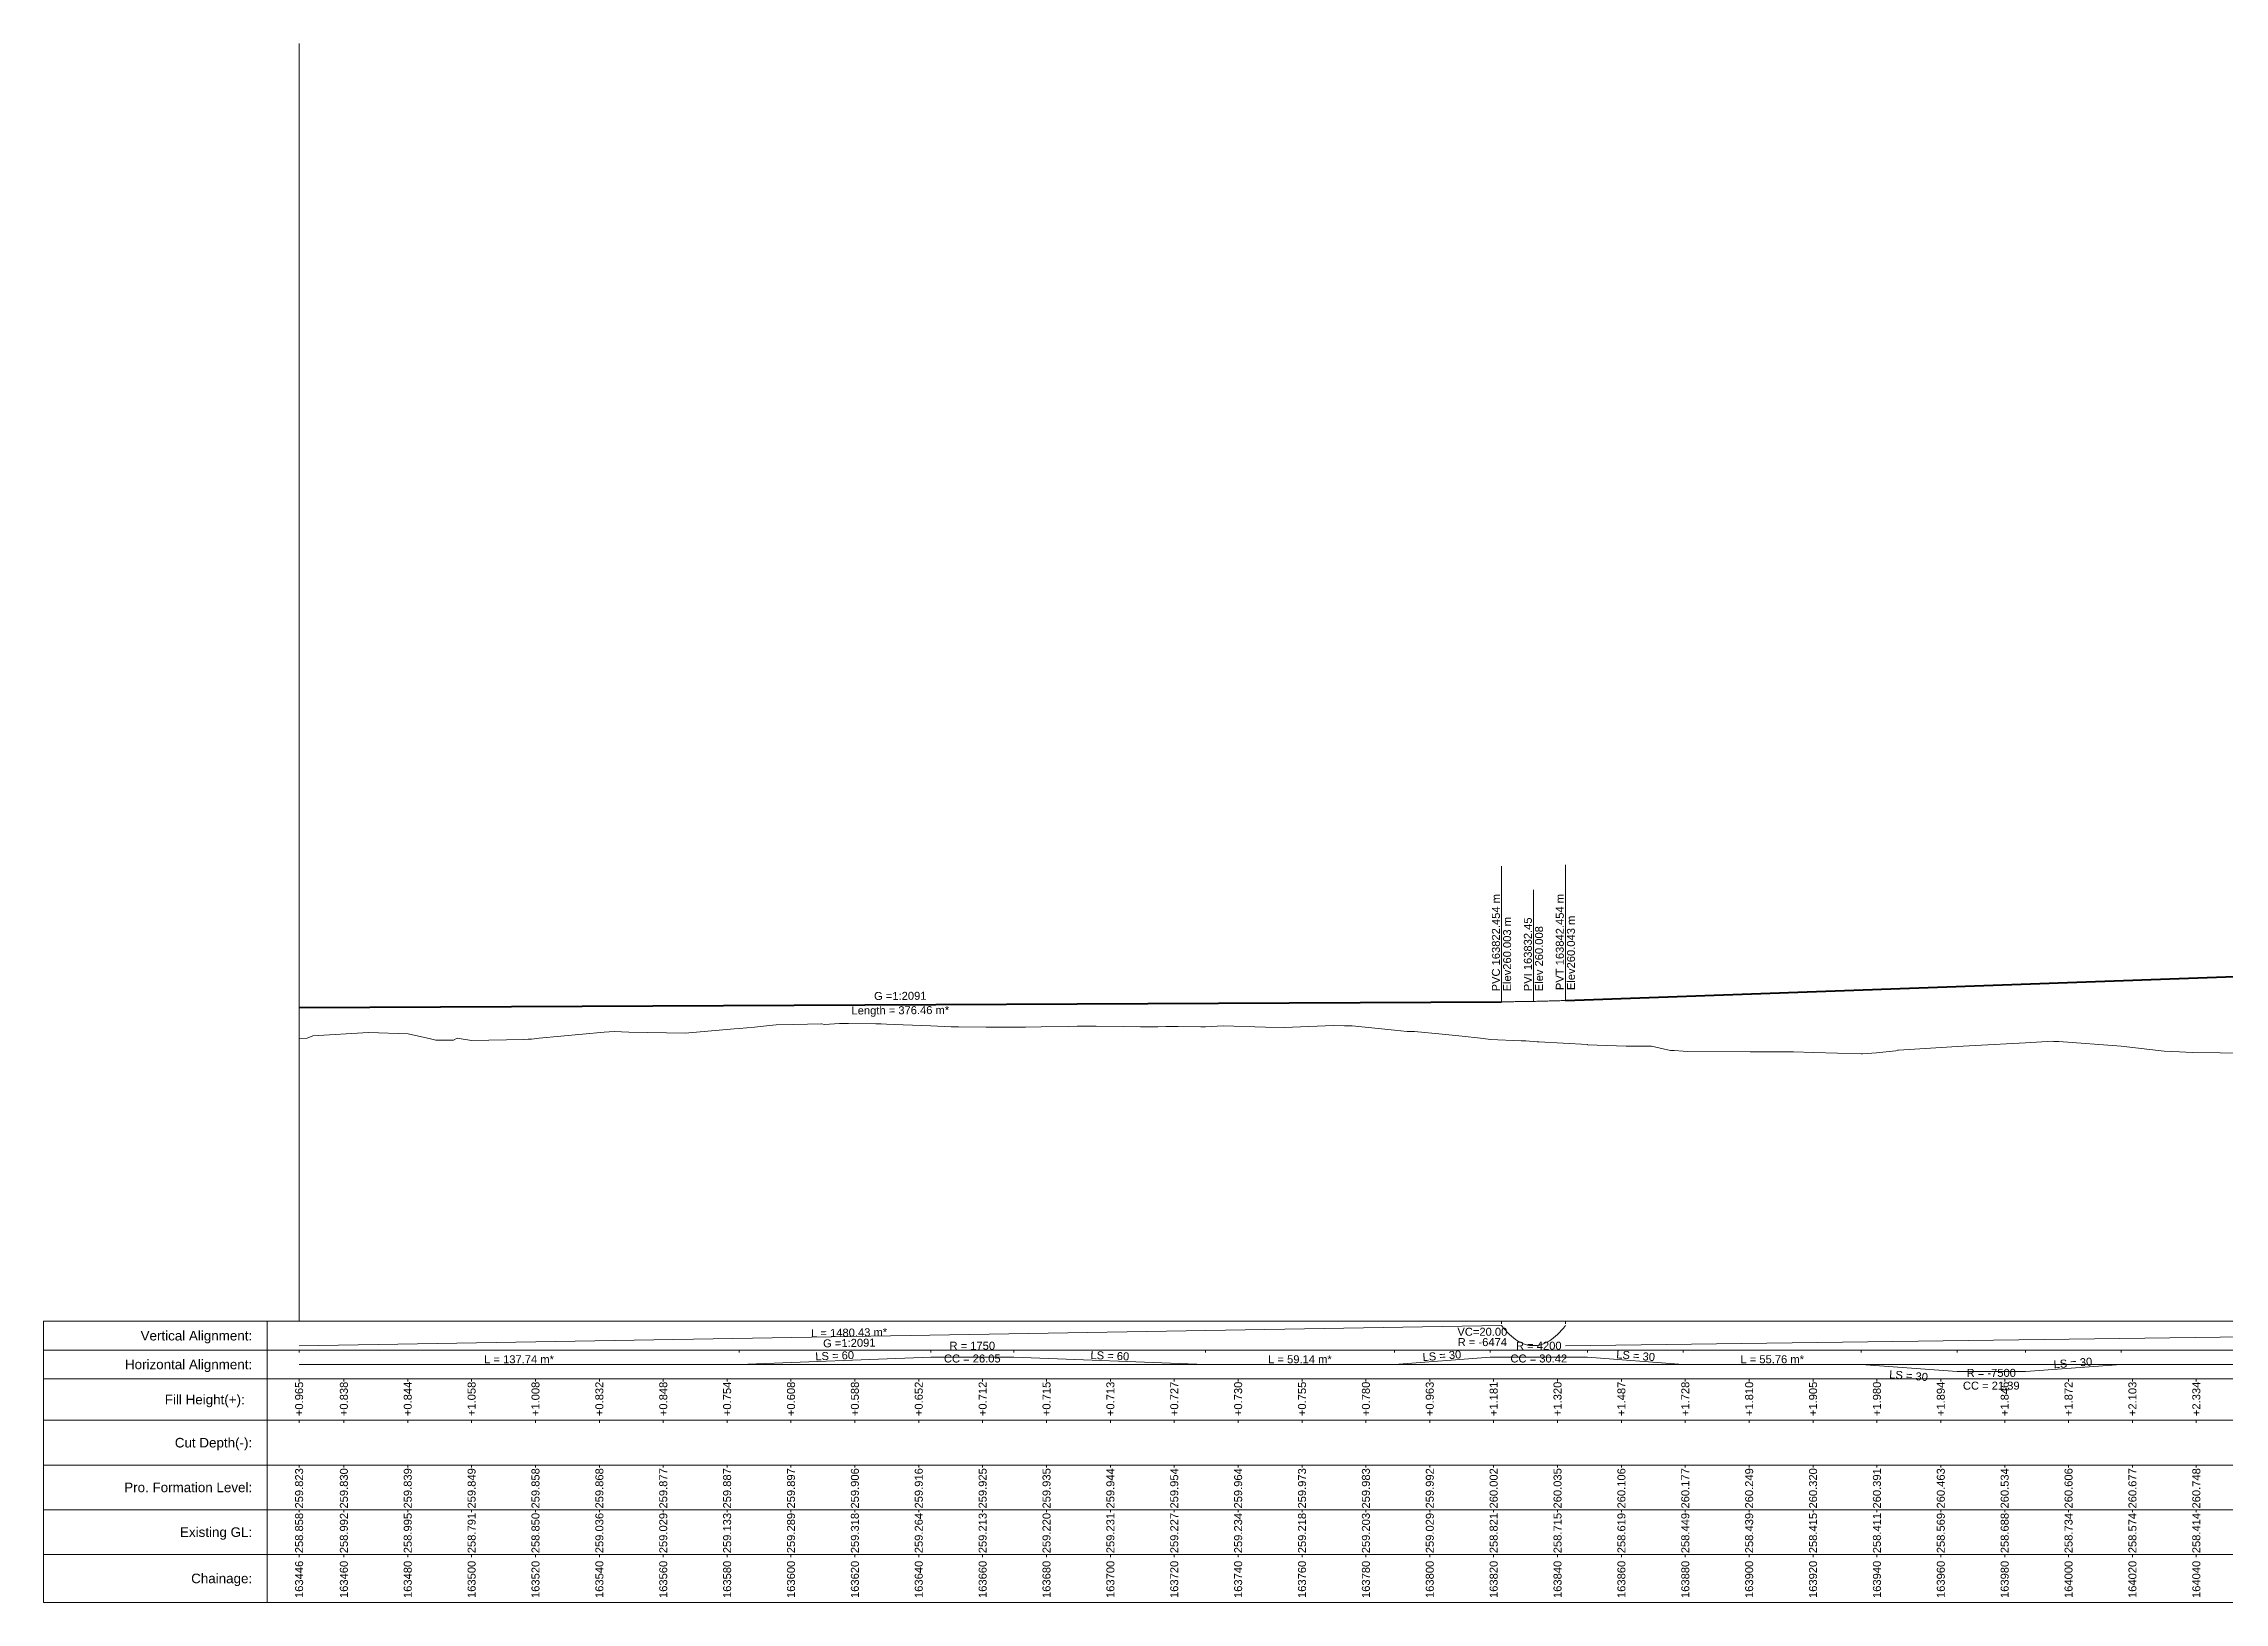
# Model space of a CAD drawing. Header units: metres. Extents: x 598670 to 602652, y 3407602 to 3409525.
# Drawn here: x 601264 to 601947, y 3409037 to 3409525 of the extents above; entities that cross this region are included whole.
import ezdxf
from ezdxf.enums import TextEntityAlignment as Align

# ---------------------------------------------------------------- set-up
doc = ezdxf.new("R2010")
doc.units = ezdxf.units.M
doc.header["$MEASUREMENT"] = 0
for name, color, linetype, lineweight in [('1', 7, 'Continuous', 0), ('Horizontal Alignment', 7, 'Continuous', 0), ('Profile', 7, 'Continuous', 0), ('Profile Chainage', 7, 'Continuous', 0), ('Profile Cut', 7, 'Continuous', 0), ('Profile Existing GL', 7, 'Continuous', 0), ('Profile Fill', 7, 'Continuous', 0), ('Profile Horizontal Alignment', 7, 'Continuous', 0), ('Profile Major Ticks', 7, 'Continuous', 0), ('Profile Table', 7, 'Continuous', 0), ('Profile text', 7, 'Continuous', 0), ('Profile Vertical Alignment', 7, 'Continuous', 0), ('Proposed Formation Level', 7, 'Continuous', 0), ('View Vert Annotation Curves Leader Line', 7, 'Continuous', 0)]:
    doc.layers.add(name, color=color, linetype=linetype, lineweight=lineweight)
doc.styles.add('Style-Arial', font='arial.ttf')
doc.styles.add('Style-STANDARD', font='STANDARD.shx')

msp = doc.modelspace()

# ---------------------------------------------------------------- linework, layer by layer
at = {"layer": 'Profile', "color": 7, "linetype": 'Continuous', "lineweight": 0}
msp.add_line((601343.88, 3409124.9), (601343.88, 3409524.9), dxfattribs=at)
at = {"layer": 'Profile', "color": 1, "lineweight": 40}
for p, q in [((601740.35, 3409225.34), (602221.36, 3409242.5)), ((601343.88, 3409223.13), (601720.35, 3409224.93))]:
    msp.add_line(p, q, dxfattribs=at)
at = {"layer": 'Profile Existing GL', "color": 7, "linetype": 'Continuous', "lineweight": 13, "flags": 128}
msp.add_lwpolyline([(601343.88, 3409213.48), (601346.37, 3409213.5), (601348.13, 3409214.24), (601365.62, 3409215.28), (601377.98, 3409214.85), (601385.04, 3409213.31), (601386.73, 3409212.9), (601392.23, 3409212.91), (601393.4, 3409213.58), (601397.87, 3409212.82), (601414.25, 3409213.14), (601415.61, 3409213.19), (601415.61, 3409213.19), (601416.64, 3409213.27), (601419.04, 3409213.52), (601439.38, 3409215.4), (601442.51, 3409215.63), (601442.51, 3409215.63), (601447.12, 3409215.4), (601464.78, 3409215.06), (601464.78, 3409215.06), (601480.1, 3409216.43), (601481.62, 3409216.56), (601486.51, 3409216.96), (601490.19, 3409217.36), (601493.23, 3409217.7), (601498.76, 3409217.82), (601507.34, 3409218), (601507.45, 3409218), (601508.36, 3409217.78), (601513.09, 3409218.12), (601513.09, 3409218.12), (601515.91, 3409218.1), (601524.48, 3409218.03), (601526.17, 3409218.02), (601526.17, 3409218.02), (601527.82, 3409217.95), (601533.05, 3409217.74), (601541.62, 3409217.39), (601548.08, 3409217.12), (601550.31, 3409217.1), (601558.99, 3409217.03), (601566.38, 3409216.95), (601567.67, 3409216.97), (601571.33, 3409217), (601571.33, 3409216.99), (601571.33, 3409217), (601576.25, 3409217.08), (601584.82, 3409217.22), (601587.52, 3409217.26), (601592.09, 3409217.28), (601592.09, 3409217.28), (601593.39, 3409217.26), (601601.96, 3409217.17), (601607.35, 3409217.12), (601610.53, 3409217.12), (601612.73, 3409217.13), (601615.25, 3409217.21), (601619.1, 3409217.16), (601626.21, 3409217.07), (601627.67, 3409217.13), (601633.22, 3409217.36), (601633.22, 3409217.36), (601633.22, 3409217.36), (601646.5, 3409217.03), (601652.33, 3409216.87), (601652.33, 3409216.87), (601667.74, 3409217.48), (601671.17, 3409217.45), (601671.17, 3409217.45), (601673.64, 3409217.35), (601686.81, 3409216.06), (601690.8, 3409215.67), (601693.08, 3409215.66), (601701.81, 3409214.81), (601708.05, 3409214.2), (601713.75, 3409213.5), (601713.75, 3409213.5), (601716.16, 3409213.24), (601716.16, 3409213.24), (601716.16, 3409213.24), (601716.78, 3409213.17), (601716.81, 3409213.17), (601726.49, 3409212.67), (601728, 3409212.66), (601728, 3409212.66), (601731.47, 3409212.43), (601732.02, 3409212.4), (601747.23, 3409211.51), (601747.3, 3409211.5), (601759.4, 3409211.03), (601762.23, 3409211.03), (601767.33, 3409211.03), (601773.21, 3409209.7), (601774.38, 3409209.7), (601777.23, 3409209.45), (601778.6, 3409209.33), (601798.19, 3409209.29), (601811.73, 3409209.26), (601818.19, 3409209.04), (601832.99, 3409208.66), (601833.37, 3409208.65), (601837.73, 3409209), (601843.86, 3409209.59), (601844.35, 3409209.74), (601844.67, 3409209.76), (601844.67, 3409209.76), (601862.99, 3409210.92), (601868.68, 3409211.28), (601884.38, 3409212.13), (601892.92, 3409212.6), (601892.92, 3409212.6), (601893, 3409212.58), (601893.27, 3409212.54), (601893.27, 3409212.53), (601894.85, 3409212.45), (601914.38, 3409211.05), (601914.4, 3409211.05), (601927.85, 3409209.49), (601927.85, 3409209.49), (601932.6, 3409209.22), (601936.64, 3409209.06), (601954.15, 3409208.82)], dxfattribs=at)
at = {"layer": 'Profile Horizontal Alignment', "color": 1, "flags": 128}
msp.add_lwpolyline([(601343.88, 3409111.4), (601481.62, 3409111.4), (601481.62, 3409111.4), (601541.62, 3409113.65), (601541.62, 3409113.65), (601567.67, 3409113.65), (601567.67, 3409113.65), (601627.67, 3409111.4), (601627.67, 3409111.4), (601686.81, 3409111.4), (601686.81, 3409111.4), (601716.81, 3409113.65), (601716.81, 3409113.65), (601747.23, 3409113.65), (601747.23, 3409113.65), (601777.23, 3409111.4), (601777.23, 3409111.4), (601832.99, 3409111.4), (601832.99, 3409111.4), (601862.99, 3409109.15), (601862.99, 3409109.15), (601884.38, 3409109.15), (601884.38, 3409109.15), (601914.38, 3409111.4), (601914.38, 3409111.4), (602642.08, 3409111.4)], dxfattribs=at)
at = {"layer": 'Profile Horizontal Alignment', "color": 1, "lineweight": 0, "flags": 128}
msp.add_lwpolyline([(601343.88, 3409111.4), (602642.08, 3409111.4)], dxfattribs=at)
at = {"layer": 'Profile Major Ticks', "color": 7, "linetype": 'Continuous', "lineweight": 0, "flags": 128}
for points in [[(601720.35, 3409124.1), (601720.35, 3409124.9)], [(601740.35, 3409124.1), (601740.35, 3409124.9)], [(601343.88, 3409115.1), (601343.88, 3409115.9)], [(601481.62, 3409115.1), (601481.62, 3409115.9)], [(601541.62, 3409115.1), (601541.62, 3409115.9)], [(601567.67, 3409115.1), (601567.67, 3409115.9)], [(601627.67, 3409115.1), (601627.67, 3409115.9)], [(601686.81, 3409115.1), (601686.81, 3409115.9)], [(601716.81, 3409115.1), (601716.81, 3409115.9)], [(601747.23, 3409115.1), (601747.23, 3409115.9)], [(601777.23, 3409115.1), (601777.23, 3409115.9)], [(601832.99, 3409115.1), (601832.99, 3409115.9)], [(601862.99, 3409115.1), (601862.99, 3409115.9)], [(601884.38, 3409115.1), (601884.38, 3409115.9)], [(601914.38, 3409115.1), (601914.38, 3409115.9)], [(601343.88, 3409106.1), (601343.88, 3409106.9)], [(601357.89, 3409106.1), (601357.89, 3409106.9)], [(601377.89, 3409106.1), (601377.89, 3409106.9)], [(601397.89, 3409106.1), (601397.89, 3409106.9)], [(601417.89, 3409106.1), (601417.89, 3409106.9)], [(601437.89, 3409106.1), (601437.89, 3409106.9)], [(601457.89, 3409106.1), (601457.89, 3409106.9)], [(601477.89, 3409106.1), (601477.89, 3409106.9)], [(601497.89, 3409106.1), (601497.89, 3409106.9)], [(601517.89, 3409106.1), (601517.89, 3409106.9)], [(601537.89, 3409106.1), (601537.89, 3409106.9)], [(601557.89, 3409106.1), (601557.89, 3409106.9)], [(601577.89, 3409106.1), (601577.89, 3409106.9)], [(601597.89, 3409106.1), (601597.89, 3409106.9)], [(601617.89, 3409106.1), (601617.89, 3409106.9)], [(601637.89, 3409106.1), (601637.89, 3409106.9)], [(601657.89, 3409106.1), (601657.89, 3409106.9)], [(601677.89, 3409106.1), (601677.89, 3409106.9)], [(601697.89, 3409106.1), (601697.89, 3409106.9)], [(601717.89, 3409106.1), (601717.89, 3409106.9)], [(601737.89, 3409106.1), (601737.89, 3409106.9)], [(601757.89, 3409106.1), (601757.89, 3409106.9)], [(601777.89, 3409106.1), (601777.89, 3409106.9)], [(601797.89, 3409106.1), (601797.89, 3409106.9)], [(601817.89, 3409106.1), (601817.89, 3409106.9)], [(601837.89, 3409106.1), (601837.89, 3409106.9)], [(601857.89, 3409106.1), (601857.89, 3409106.9)], [(601877.89, 3409106.1), (601877.89, 3409106.9)], [(601897.89, 3409106.1), (601897.89, 3409106.9)], [(601917.89, 3409106.1), (601917.89, 3409106.9)], [(601937.89, 3409106.1), (601937.89, 3409106.9)], [(601343.88, 3409093.1), (601343.88, 3409093.9)], [(601357.89, 3409093.1), (601357.89, 3409093.9)], [(601377.89, 3409093.1), (601377.89, 3409093.9)], [(601397.89, 3409093.1), (601397.89, 3409093.9)], [(601417.89, 3409093.1), (601417.89, 3409093.9)], [(601437.89, 3409093.1), (601437.89, 3409093.9)], [(601457.89, 3409093.1), (601457.89, 3409093.9)], [(601477.89, 3409093.1), (601477.89, 3409093.9)], [(601497.89, 3409093.1), (601497.89, 3409093.9)], [(601517.89, 3409093.1), (601517.89, 3409093.9)], [(601537.89, 3409093.1), (601537.89, 3409093.9)], [(601557.89, 3409093.1), (601557.89, 3409093.9)], [(601577.89, 3409093.1), (601577.89, 3409093.9)], [(601597.89, 3409093.1), (601597.89, 3409093.9)], [(601617.89, 3409093.1), (601617.89, 3409093.9)], [(601637.89, 3409093.1), (601637.89, 3409093.9)], [(601657.89, 3409093.1), (601657.89, 3409093.9)], [(601677.89, 3409093.1), (601677.89, 3409093.9)], [(601697.89, 3409093.1), (601697.89, 3409093.9)], [(601717.89, 3409093.1), (601717.89, 3409093.9)], [(601737.89, 3409093.1), (601737.89, 3409093.9)], [(601757.89, 3409093.1), (601757.89, 3409093.9)], [(601777.89, 3409093.1), (601777.89, 3409093.9)], [(601797.89, 3409093.1), (601797.89, 3409093.9)], [(601817.89, 3409093.1), (601817.89, 3409093.9)], [(601837.89, 3409093.1), (601837.89, 3409093.9)], [(601857.89, 3409093.1), (601857.89, 3409093.9)], [(601877.89, 3409093.1), (601877.89, 3409093.9)], [(601897.89, 3409093.1), (601897.89, 3409093.9)], [(601917.89, 3409093.1), (601917.89, 3409093.9)], [(601937.89, 3409093.1), (601937.89, 3409093.9)], [(601343.88, 3409079.1), (601343.88, 3409079.9)], [(601357.89, 3409079.1), (601357.89, 3409079.9)], [(601377.89, 3409079.1), (601377.89, 3409079.9)], [(601397.89, 3409079.1), (601397.89, 3409079.9)], [(601417.89, 3409079.1), (601417.89, 3409079.9)], [(601437.89, 3409079.1), (601437.89, 3409079.9)], [(601457.89, 3409079.1), (601457.89, 3409079.9)], [(601477.89, 3409079.1), (601477.89, 3409079.9)], [(601497.89, 3409079.1), (601497.89, 3409079.9)], [(601517.89, 3409079.1), (601517.89, 3409079.9)], [(601537.89, 3409079.1), (601537.89, 3409079.9)], [(601557.89, 3409079.1), (601557.89, 3409079.9)], [(601577.89, 3409079.1), (601577.89, 3409079.9)], [(601597.89, 3409079.1), (601597.89, 3409079.9)], [(601617.89, 3409079.1), (601617.89, 3409079.9)], [(601637.89, 3409079.1), (601637.89, 3409079.9)], [(601657.89, 3409079.1), (601657.89, 3409079.9)], [(601677.89, 3409079.1), (601677.89, 3409079.9)], [(601697.89, 3409079.1), (601697.89, 3409079.9)], [(601717.89, 3409079.1), (601717.89, 3409079.9)], [(601737.89, 3409079.1), (601737.89, 3409079.9)], [(601757.89, 3409079.1), (601757.89, 3409079.9)], [(601777.89, 3409079.1), (601777.89, 3409079.9)], [(601797.89, 3409079.1), (601797.89, 3409079.9)], [(601817.89, 3409079.1), (601817.89, 3409079.9)], [(601837.89, 3409079.1), (601837.89, 3409079.9)], [(601857.89, 3409079.1), (601857.89, 3409079.9)], [(601877.89, 3409079.1), (601877.89, 3409079.9)], [(601897.89, 3409079.1), (601897.89, 3409079.9)], [(601917.89, 3409079.1), (601917.89, 3409079.9)], [(601937.89, 3409079.1), (601937.89, 3409079.9)], [(601343.88, 3409065.1), (601343.88, 3409065.9)], [(601357.89, 3409065.1), (601357.89, 3409065.9)], [(601377.89, 3409065.1), (601377.89, 3409065.9)], [(601397.89, 3409065.1), (601397.89, 3409065.9)], [(601417.89, 3409065.1), (601417.89, 3409065.9)], [(601437.89, 3409065.1), (601437.89, 3409065.9)], [(601457.89, 3409065.1), (601457.89, 3409065.9)], [(601477.89, 3409065.1), (601477.89, 3409065.9)], [(601497.89, 3409065.1), (601497.89, 3409065.9)], [(601517.89, 3409065.1), (601517.89, 3409065.9)], [(601537.89, 3409065.1), (601537.89, 3409065.9)], [(601557.89, 3409065.1), (601557.89, 3409065.9)], [(601577.89, 3409065.1), (601577.89, 3409065.9)], [(601597.89, 3409065.1), (601597.89, 3409065.9)], [(601617.89, 3409065.1), (601617.89, 3409065.9)], [(601637.89, 3409065.1), (601637.89, 3409065.9)], [(601657.89, 3409065.1), (601657.89, 3409065.9)], [(601677.89, 3409065.1), (601677.89, 3409065.9)], [(601697.89, 3409065.1), (601697.89, 3409065.9)], [(601717.89, 3409065.1), (601717.89, 3409065.9)], [(601737.89, 3409065.1), (601737.89, 3409065.9)], [(601757.89, 3409065.1), (601757.89, 3409065.9)], [(601777.89, 3409065.1), (601777.89, 3409065.9)], [(601797.89, 3409065.1), (601797.89, 3409065.9)], [(601817.89, 3409065.1), (601817.89, 3409065.9)], [(601837.89, 3409065.1), (601837.89, 3409065.9)], [(601857.89, 3409065.1), (601857.89, 3409065.9)], [(601877.89, 3409065.1), (601877.89, 3409065.9)], [(601897.89, 3409065.1), (601897.89, 3409065.9)], [(601917.89, 3409065.1), (601917.89, 3409065.9)], [(601937.89, 3409065.1), (601937.89, 3409065.9)], [(601343.88, 3409051.1), (601343.88, 3409051.9)], [(601357.89, 3409051.1), (601357.89, 3409051.9)], [(601377.89, 3409051.1), (601377.89, 3409051.9)], [(601397.89, 3409051.1), (601397.89, 3409051.9)], [(601417.89, 3409051.1), (601417.89, 3409051.9)], [(601437.89, 3409051.1), (601437.89, 3409051.9)], [(601457.89, 3409051.1), (601457.89, 3409051.9)], [(601477.89, 3409051.1), (601477.89, 3409051.9)], [(601497.89, 3409051.1), (601497.89, 3409051.9)], [(601517.89, 3409051.1), (601517.89, 3409051.9)], [(601537.89, 3409051.1), (601537.89, 3409051.9)], [(601557.89, 3409051.1), (601557.89, 3409051.9)], [(601577.89, 3409051.1), (601577.89, 3409051.9)], [(601597.89, 3409051.1), (601597.89, 3409051.9)], [(601617.89, 3409051.1), (601617.89, 3409051.9)], [(601637.89, 3409051.1), (601637.89, 3409051.9)], [(601657.89, 3409051.1), (601657.89, 3409051.9)], [(601677.89, 3409051.1), (601677.89, 3409051.9)], [(601697.89, 3409051.1), (601697.89, 3409051.9)], [(601717.89, 3409051.1), (601717.89, 3409051.9)], [(601737.89, 3409051.1), (601737.89, 3409051.9)], [(601757.89, 3409051.1), (601757.89, 3409051.9)], [(601777.89, 3409051.1), (601777.89, 3409051.9)], [(601797.89, 3409051.1), (601797.89, 3409051.9)], [(601817.89, 3409051.1), (601817.89, 3409051.9)], [(601837.89, 3409051.1), (601837.89, 3409051.9)], [(601857.89, 3409051.1), (601857.89, 3409051.9)], [(601877.89, 3409051.1), (601877.89, 3409051.9)], [(601897.89, 3409051.1), (601897.89, 3409051.9)], [(601917.89, 3409051.1), (601917.89, 3409051.9)], [(601937.89, 3409051.1), (601937.89, 3409051.9)]]:
    msp.add_lwpolyline(points, dxfattribs=at)
at = {"layer": 'Profile Table', "color": 7, "flags": 128}
for points in [[(601333.88, 3409124.9), (601263.88, 3409124.9), (601263.88, 3409115.9), (601333.88, 3409115.9)], [(601333.88, 3409115.9), (601263.88, 3409115.9), (601263.88, 3409106.9), (601333.88, 3409106.9)], [(601333.88, 3409106.9), (601263.88, 3409106.9), (601263.88, 3409093.9), (601333.88, 3409093.9)], [(601333.88, 3409093.9), (601263.88, 3409093.9), (601263.88, 3409079.9), (601333.88, 3409079.9)], [(601333.88, 3409079.9), (601263.88, 3409079.9), (601263.88, 3409065.9), (601333.88, 3409065.9)], [(601333.88, 3409065.9), (601263.88, 3409065.9), (601263.88, 3409051.9), (601333.88, 3409051.9)], [(601333.88, 3409051.9), (601263.88, 3409051.9), (601263.88, 3409036.9), (601333.88, 3409036.9)]]:
    msp.add_lwpolyline(points, dxfattribs=at)
for points in [[(601333.88, 3409115.9), (602652.08, 3409115.9), (602652.08, 3409124.9), (601333.88, 3409124.9), (601333.88, 3409115.9)], [(601333.88, 3409106.9), (602652.08, 3409106.9), (602652.08, 3409115.9), (601333.88, 3409115.9), (601333.88, 3409106.9)], [(601333.88, 3409093.9), (602652.08, 3409093.9), (602652.08, 3409106.9), (601333.88, 3409106.9), (601333.88, 3409093.9)], [(601333.88, 3409079.9), (602652.08, 3409079.9), (602652.08, 3409093.9), (601333.88, 3409093.9), (601333.88, 3409079.9)], [(601333.88, 3409065.9), (602652.08, 3409065.9), (602652.08, 3409079.9), (601333.88, 3409079.9), (601333.88, 3409065.9)], [(601333.88, 3409051.9), (602652.08, 3409051.9), (602652.08, 3409065.9), (601333.88, 3409065.9), (601333.88, 3409051.9)], [(601333.88, 3409036.9), (602652.08, 3409036.9), (602652.08, 3409051.9), (601333.88, 3409051.9), (601333.88, 3409036.9)]]:
    msp.add_lwpolyline(points, close=True, dxfattribs=at)
at = {"layer": 'Profile text', "color": 1, "flags": 128}
msp.add_lwpolyline([(601720.35, 3409224.93), (601720.77, 3409224.94), (601721.2, 3409224.94), (601721.62, 3409224.94), (601722.05, 3409224.94), (601722.47, 3409224.95), (601722.9, 3409224.95), (601723.32, 3409224.95), (601723.75, 3409224.96), (601724.18, 3409224.96), (601724.6, 3409224.97), (601725.03, 3409224.97), (601725.45, 3409224.98), (601725.88, 3409224.98), (601726.3, 3409224.99), (601726.73, 3409225), (601727.15, 3409225), (601727.58, 3409225.01), (601728.01, 3409225.02), (601728.43, 3409225.02), (601728.86, 3409225.03), (601729.28, 3409225.04), (601729.71, 3409225.05), (601730.13, 3409225.05), (601730.56, 3409225.06), (601730.98, 3409225.07), (601731.41, 3409225.08), (601731.84, 3409225.09), (601732.26, 3409225.1), (601732.69, 3409225.11), (601733.11, 3409225.12), (601733.54, 3409225.13), (601733.96, 3409225.14), (601734.39, 3409225.15), (601734.81, 3409225.16), (601735.24, 3409225.18), (601735.66, 3409225.19), (601736.09, 3409225.2), (601736.52, 3409225.21), (601736.94, 3409225.23), (601737.37, 3409225.24), (601737.79, 3409225.25), (601738.22, 3409225.27), (601738.64, 3409225.28), (601739.07, 3409225.29), (601739.49, 3409225.31), (601739.92, 3409225.32), (601740.35, 3409225.34)], dxfattribs=at)
at = {"layer": 'Profile Vertical Alignment', "color": 1, "linetype": 'Continuous', "lineweight": 0, "flags": 128}
for points in [[(601343.88, 3409117.25), (601720.35, 3409123.55)], [(601720.35, 3409123.55), (601720.97, 3409122.79), (601721.6, 3409122.08), (601722.22, 3409121.41), (601722.85, 3409120.8), (601723.47, 3409120.23), (601724.1, 3409119.71), (601724.72, 3409119.25), (601725.35, 3409118.83), (601725.97, 3409118.46), (601726.6, 3409118.14), (601727.22, 3409117.87), (601727.85, 3409117.65), (601728.47, 3409117.47), (601729.1, 3409117.35), (601729.72, 3409117.28), (601730.97, 3409117.28), (601731.6, 3409117.35), (601732.22, 3409117.47), (601732.85, 3409117.65), (601733.47, 3409117.87), (601734.1, 3409118.14), (601734.72, 3409118.46), (601735.35, 3409118.83), (601735.97, 3409119.25), (601736.6, 3409119.71), (601737.22, 3409120.23), (601737.85, 3409120.8), (601738.47, 3409121.41), (601739.1, 3409122.08), (601739.72, 3409122.79), (601740.35, 3409123.55)], [(601740.35, 3409117.25), (602221.36, 3409123.55)]]:
    msp.add_lwpolyline(points, dxfattribs=at)
at = {"layer": 'View Vert Annotation Curves Leader Line', "color": 1}
for p, q in [((601720.35, 3409224.93), (601720.35, 3409267.43)), ((601740.35, 3409225.34), (601740.35, 3409267.84)), ((601730.35, 3409224.98), (601730.35, 3409259.98))]:
    msp.add_line(p, q, dxfattribs=at)

# ---------------------------------------------------------------- texts
at = {"layer": '1', "color": 7, "lineweight": 0, "insert": (601343.88, 3409124.9), "char_height": 0.01, "attachment_point": 5, "style": 'Style-STANDARD'}
msp.add_mtext('-', dxfattribs=at)
at = {"layer": 'Horizontal Alignment', "color": 1, "char_height": 2.5, "attachment_point": 5, "line_spacing_factor": 0.96, "style": 'Style-Arial'}
for s, insert, rotation in [('LS = 60', (601511.56, 3409114.11), 2.14759), ('LS = 60', (601597.73, 3409114.11), 357.85241), ('LS = 30', (601701.69, 3409114.11), 4.28915), ('LS = 30', (601762.35, 3409114.11), 355.71085), ('LS = 30', (601847.81, 3409107.87), 355.71085), ('LS = 30', (601899.26, 3409111.86), 4.28915)]:
    msp.add_mtext(s, dxfattribs=dict(at, insert=insert, rotation=rotation))
for s, insert in [('R = 1750\\PCC = 26.05', (601554.65, 3409115.24)), ('R = 4200\\PCC = 30.42', (601732.02, 3409115.24)), ('L = 137.74 m*', (601412.75, 3409112.99)), ('L = 59.14 m*', (601657.24, 3409112.99)), ('L = 55.76 m*', (601805.11, 3409112.99)), ('R = -7500\\PCC = 21.39', (601873.69, 3409106.74))]:
    msp.add_mtext(s, dxfattribs=dict(at, insert=insert))
at = {"layer": 'Profile Chainage', "color": 7, "style": 'Style-Arial'}
for s, p in [('163446', (601343.88, 3409044.1)), ('163460', (601357.89, 3409044.1)), ('163480', (601377.89, 3409044.1)), ('163500', (601397.89, 3409044.1)), ('163520', (601417.89, 3409044.1)), ('163540', (601437.89, 3409044.1)), ('163560', (601457.89, 3409044.1)), ('163580', (601477.89, 3409044.1)), ('163600', (601497.89, 3409044.1)), ('163620', (601517.89, 3409044.1)), ('163640', (601537.89, 3409044.1)), ('163660', (601557.89, 3409044.1)), ('163680', (601577.89, 3409044.1)), ('163700', (601597.89, 3409044.1)), ('163720', (601617.89, 3409044.1)), ('163740', (601637.89, 3409044.1)), ('163760', (601657.89, 3409044.1)), ('163780', (601677.89, 3409044.1)), ('163800', (601697.89, 3409044.1)), ('163820', (601717.89, 3409044.1)), ('163840', (601737.89, 3409044.1)), ('163860', (601757.89, 3409044.1)), ('163880', (601777.89, 3409044.1)), ('163900', (601797.89, 3409044.1)), ('163920', (601817.89, 3409044.1)), ('163940', (601837.89, 3409044.1)), ('163960', (601857.89, 3409044.1)), ('163980', (601877.89, 3409044.1)), ('164000', (601897.89, 3409044.1)), ('164020', (601917.89, 3409044.1)), ('164040', (601937.89, 3409044.1))]:
    msp.add_text(s, height=2.5, rotation=90, dxfattribs=at).set_placement(p, align=Align.MIDDLE_CENTER)
msp.add_text(' Chainage: ', height=3, dxfattribs=at).set_placement((601330.35, 3409044.4), align=Align.MIDDLE_RIGHT)
at = {"layer": 'Profile Cut', "color": 5, "style": 'Style-Arial'}
msp.add_text(' Cut Depth(-): ', height=3, dxfattribs=at).set_placement((601330.35, 3409086.9), align=Align.MIDDLE_RIGHT)
at = {"layer": 'Profile Existing GL', "color": 7, "style": 'Style-Arial'}
msp.add_text(' Existing GL: ', height=3, dxfattribs=at).set_placement((601330.35, 3409058.9), align=Align.MIDDLE_RIGHT)
for s, p in [('258.858', (601343.88, 3409058.6)), ('258.992', (601357.89, 3409058.6)), ('258.995', (601377.89, 3409058.6)), ('258.791', (601397.89, 3409058.6)), ('258.850', (601417.89, 3409058.6)), ('259.036', (601437.89, 3409058.6)), ('259.029', (601457.89, 3409058.6)), ('259.133', (601477.89, 3409058.6)), ('259.289', (601497.89, 3409058.6)), ('259.318', (601517.89, 3409058.6)), ('259.264', (601537.89, 3409058.6)), ('259.213', (601557.89, 3409058.6)), ('259.220', (601577.89, 3409058.6)), ('259.231', (601597.89, 3409058.6)), ('259.227', (601617.89, 3409058.6)), ('259.234', (601637.89, 3409058.6)), ('259.218', (601657.89, 3409058.6)), ('259.203', (601677.89, 3409058.6)), ('259.029', (601697.89, 3409058.6)), ('258.821', (601717.89, 3409058.6)), ('258.715', (601737.89, 3409058.6)), ('258.619', (601757.89, 3409058.6)), ('258.449', (601777.89, 3409058.6)), ('258.439', (601797.89, 3409058.6)), ('258.415', (601817.89, 3409058.6)), ('258.411', (601837.89, 3409058.6)), ('258.569', (601857.89, 3409058.6)), ('258.688', (601877.89, 3409058.6)), ('258.734', (601897.89, 3409058.6)), ('258.574', (601917.89, 3409058.6)), ('258.414', (601937.89, 3409058.6))]:
    msp.add_text(s, height=2.5, rotation=90, dxfattribs=at).set_placement(p, align=Align.MIDDLE_CENTER)
at = {"layer": 'Profile Fill', "color": 1, "style": 'Style-Arial'}
msp.add_text(' Fill Height(+):  ', height=3, dxfattribs=at).set_placement((601329.19, 3409100.4), align=Align.MIDDLE_RIGHT)
for s, p in [('+0.965', (601343.88, 3409100.6)), ('+0.838', (601357.89, 3409100.6)), ('+0.844', (601377.89, 3409100.6)), ('+1.058', (601397.89, 3409100.6)), ('+1.008', (601417.89, 3409100.6)), ('+0.832', (601437.89, 3409100.6)), ('+0.848', (601457.89, 3409100.6)), ('+0.754', (601477.89, 3409100.6)), ('+0.608', (601497.89, 3409100.6)), ('+0.588', (601517.89, 3409100.6)), ('+0.652', (601537.89, 3409100.6)), ('+0.712', (601557.89, 3409100.6)), ('+0.715', (601577.89, 3409100.6)), ('+0.713', (601597.89, 3409100.6)), ('+0.727', (601617.89, 3409100.6)), ('+0.730', (601637.89, 3409100.6)), ('+0.755', (601657.89, 3409100.6)), ('+0.780', (601677.89, 3409100.6)), ('+0.963', (601697.89, 3409100.6)), ('+1.181', (601717.89, 3409100.6)), ('+1.320', (601737.89, 3409100.6)), ('+1.487', (601757.89, 3409100.6)), ('+1.728', (601777.89, 3409100.6)), ('+1.810', (601797.89, 3409100.6)), ('+1.905', (601817.89, 3409100.6)), ('+1.980', (601837.89, 3409100.6)), ('+1.894', (601857.89, 3409100.6)), ('+1.846', (601877.89, 3409100.6)), ('+1.872', (601897.89, 3409100.6)), ('+2.103', (601917.89, 3409100.6)), ('+2.334', (601937.89, 3409100.6))]:
    msp.add_text(s, height=2.5, rotation=90, dxfattribs=at).set_placement(p, align=Align.MIDDLE_CENTER)
at = {"layer": 'Profile Horizontal Alignment', "color": 1, "style": 'Style-Arial'}
msp.add_text(' Horizontal Alignment: ', height=3, dxfattribs=at).set_placement((601330.35, 3409111.4), align=Align.MIDDLE_RIGHT)
at = {"layer": 'Profile text', "color": 1, "style": 'Style-Arial'}
for s, p in [('PVC 163822.454 m', (601719.85, 3409228.18)), ('PVT 163842.454 m', (601739.85, 3409228.59)), ('PVI 163832.45', (601729.85, 3409228.23))]:
    msp.add_text(s, height=2.5, rotation=90, dxfattribs=at).set_placement(p)
for s, p in [('Elev260.003 m', (601720.85, 3409228.18)), ('Elev 260.008', (601730.85, 3409228.23)), ('Elev260.043 m', (601740.85, 3409228.59))]:
    msp.add_text(s, height=2.5, rotation=90, dxfattribs=at).set_placement(p, align=Align.TOP_LEFT)
for s, p in [('G =1:2091', (601532.11, 3409225.53)), ('Length = 376.46 m*', (601532.13, 3409221.03))]:
    msp.add_text(s, height=2.5, rotation=0.27407, dxfattribs=at).set_placement(p, align=Align.CENTER)
at = {"layer": 'Profile Vertical Alignment', "color": 1, "style": 'Style-Arial'}
msp.add_text(' Vertical Alignment: ', height=3, dxfattribs=at).set_placement((601330.35, 3409120.4), align=Align.MIDDLE_RIGHT)
at = {"layer": 'Profile Vertical Alignment', "color": 1, "insert": (601516.12, 3409119.72), "char_height": 2.5, "attachment_point": 5, "rotation": 0.95874, "line_spacing_factor": 0.776524, "style": 'Style-Arial'}
msp.add_mtext('L = 1480.43 m*\\PG =1:2091', dxfattribs=at)
at = {"layer": 'Profile Vertical Alignment', "color": 1, "insert": (601714.35, 3409119.99), "char_height": 2.5, "attachment_point": 5, "line_spacing_factor": 0.776524, "style": 'Style-Arial'}
msp.add_mtext('VC=20.00\\PR = -6474', dxfattribs=at)
at = {"layer": 'Proposed Formation Level', "color": 1, "style": 'Style-Arial'}
msp.add_text(' Pro. Formation Level: ', height=3, dxfattribs=at).set_placement((601330.35, 3409072.9), align=Align.MIDDLE_RIGHT)
for s, p in [('259.823', (601343.88, 3409072.6)), ('259.830', (601357.89, 3409072.6)), ('259.839', (601377.89, 3409072.6)), ('259.849', (601397.89, 3409072.6)), ('259.858', (601417.89, 3409072.6)), ('259.868', (601437.89, 3409072.6)), ('259.877', (601457.89, 3409072.6)), ('259.887', (601477.89, 3409072.6)), ('259.897', (601497.89, 3409072.6)), ('259.906', (601517.89, 3409072.6)), ('259.916', (601537.89, 3409072.6)), ('259.925', (601557.89, 3409072.6)), ('259.935', (601577.89, 3409072.6)), ('259.944', (601597.89, 3409072.6)), ('259.954', (601617.89, 3409072.6)), ('259.964', (601637.89, 3409072.6)), ('259.973', (601657.89, 3409072.6)), ('259.983', (601677.89, 3409072.6)), ('259.992', (601697.89, 3409072.6)), ('260.002', (601717.89, 3409072.6)), ('260.035', (601737.89, 3409072.6)), ('260.106', (601757.89, 3409072.6)), ('260.177', (601777.89, 3409072.6)), ('260.249', (601797.89, 3409072.6)), ('260.320', (601817.89, 3409072.6)), ('260.391', (601837.89, 3409072.6)), ('260.463', (601857.89, 3409072.6)), ('260.534', (601877.89, 3409072.6)), ('260.606', (601897.89, 3409072.6)), ('260.677', (601917.89, 3409072.6)), ('260.748', (601937.89, 3409072.6))]:
    msp.add_text(s, height=2.5, rotation=90, dxfattribs=at).set_placement(p, align=Align.MIDDLE_CENTER)

doc.saveas('drawing.dxf')
